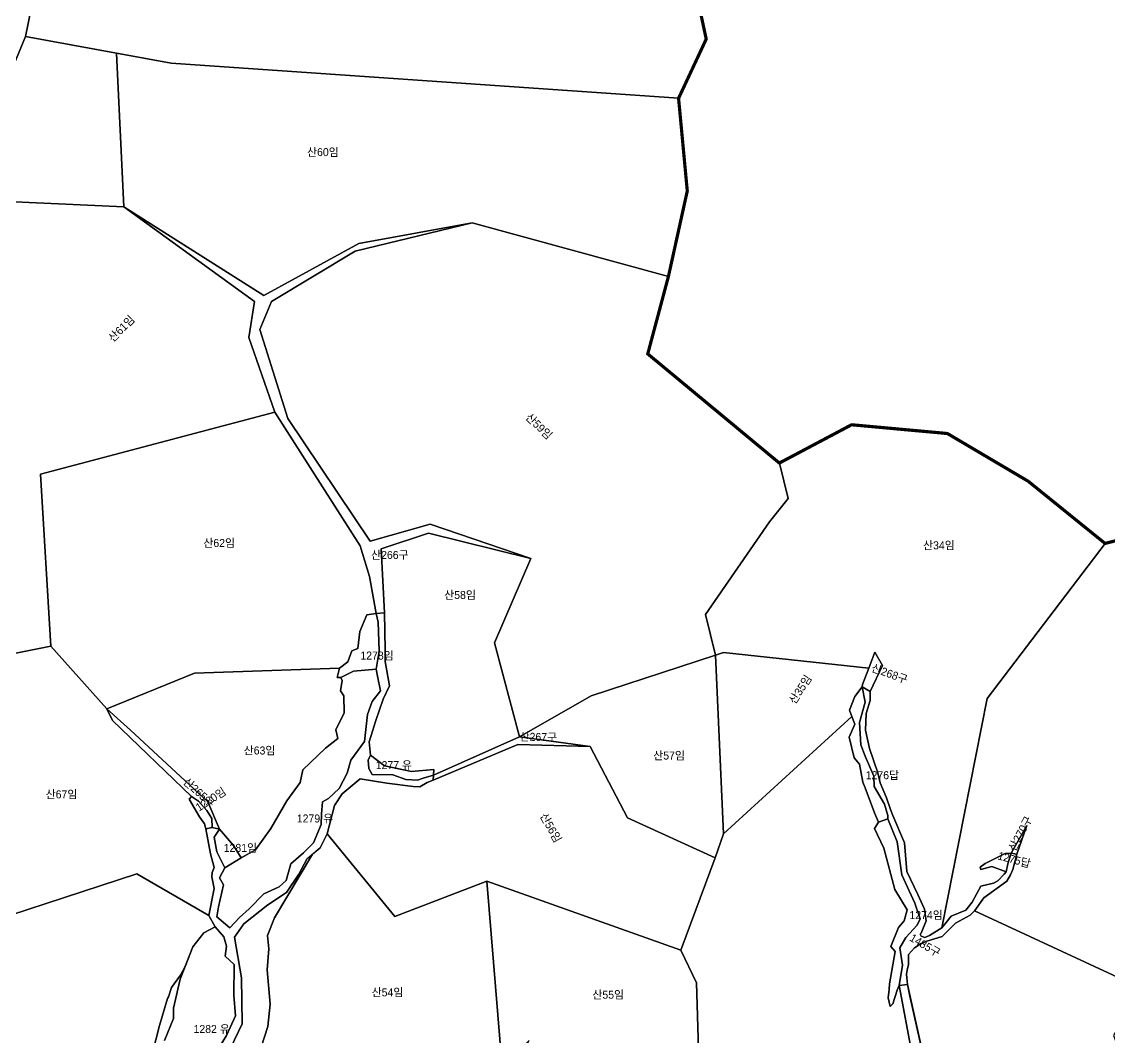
# Model space of a CAD drawing. Header units: metres. Extents: x 245462 to 249549, y 373212 to 377851.
# Drawn here: x 246257 to 246936, y 374761 to 375396 of the extents above; entities that cross this region are included whole.
import ezdxf

# ---------------------------------------------------------------- set-up
doc = ezdxf.new("R2010")
doc.units = ezdxf.units.M
doc.linetypes.add('boundary', pattern=[170, 150, -4, 4, -4, 4, -4])
for name, color, linetype in [('-00-경계_369-1 369 매입(20240430)', 7, 'Continuous'), ('00_지번', 6, 'Continuous'), ('00_지적', 6, 'Continuous')]:
    doc.layers.add(name, color=color, linetype=linetype)
doc.styles.get("Standard").update_dxf_attribs({"font": ''})
doc.styles.get('Standard').set_extended_font_data('Gulim')

msp = doc.modelspace()

# ---------------------------------------------------------------- linework, layer by layer
at = {"layer": '-00-경계_369-1 369 매입(20240430)', "color": 1, "linetype": 'boundary', "const_width": 2}
msp.add_lwpolyline([(246674.38, 375431.98), (246684.47, 375384.82), (246667.2, 375347.82), (246672.64, 375289.88), (246660.84, 375236.38), (246647.94, 375188.06), (246730.17, 375119.82), (246775.31, 375143.76), (246835.16, 375138.28), (246885.61, 375108.47), (246933.68, 375069.57), (246978.57, 375081.25)], dxfattribs=at)
at = {"layer": '00_지적', "linetype": 'Continuous'}
for points in [[(246170.35, 375492.31), (246195.52, 375491.14), (246223.06, 375488.85), (246246.43, 375469.59), (246271.77, 375448.7), (246259.14, 375386.51), (246237.94, 375335.41), (246023.46, 375356.96), (246022.13, 375394.91), (246019.1, 375395.2), (246047.59, 375458.9), (246104.44, 375482.16), (246170.35, 375492.31)], [(246674.38, 375431.98), (246684.47, 375384.82), (246667.2, 375347.82), (246350.15, 375369.73), (246259.14, 375386.51), (246271.77, 375448.7)], [(246978.57, 375081.25), (246933.68, 375069.57), (246885.61, 375108.47), (246835.16, 375138.28), (246775.31, 375143.76), (246730.17, 375119.82), (246647.94, 375188.06), (246660.84, 375236.38), (246672.64, 375289.88), (246667.2, 375347.82), (246684.47, 375384.82), (246674.38, 375431.98)], [(246259.14, 375386.51), (246316.09, 375376.01), (246320.57, 375279.95), (246225.04, 375284.37), (246239.84, 375236.05), (246236.12, 375215.45), (246041.05, 375192.24), (246020.53, 375229.99), (246025.13, 375314.41), (246023.46, 375356.96), (246237.94, 375335.41), (246259.14, 375386.51)], [(246316.09, 375376.01), (246350.15, 375369.73), (246667.2, 375347.82), (246672.64, 375289.88), (246660.84, 375236.38), (246538.3, 375269.98), (246467.35, 375257.03), (246408.08, 375224.61), (246320.57, 375279.95), (246316.09, 375376.01)], [(246236.12, 375215.45), (246239.84, 375236.05), (246225.04, 375284.37), (246320.57, 375279.95), (246402.27, 375220.72), (246398.68, 375198.29), (246414.99, 375151.61), (246268.46, 375112.88), (246275.01, 375005.3), (246168.16, 374984.11), (246116.53, 375058.19), (246171.68, 375073.83), (246168.84, 375102.45), (246201.48, 375113.18), (246229.6, 375179.25), (246236.12, 375215.45)], [(246320.57, 375279.95), (246408.08, 375224.61), (246467.35, 375257.03), (246538.3, 375269.98), (246465.13, 375252.18), (246412.77, 375220.83), (246405.65, 375203.3), (246423.08, 375147.76), (246474.44, 375071.03), (246511.94, 375081.54), (246574.92, 375060.08), (246511.01, 375075.97), (246481.39, 375066.25), (246483.37, 375026.15), (246478.21, 375025.71), (246474.08, 375049.01), (246468.27, 375068.15), (246414.99, 375151.61), (246398.68, 375198.29), (246402.27, 375220.72), (246320.57, 375279.95)], [(246538.3, 375269.98), (246660.84, 375236.38), (246647.94, 375188.06), (246730.17, 375119.82), (246735.73, 375097.69), (246724.06, 375083.08), (246684, 375025.13), (246690.2, 374999.65), (246612.66, 374974.41), (246567.88, 374948.72), (246552.17, 375007.42), (246574.92, 375060.08), (246511.94, 375081.54), (246474.44, 375071.03), (246423.08, 375147.76), (246405.65, 375203.3), (246412.77, 375220.83), (246465.13, 375252.18), (246538.3, 375269.98)], [(246414.99, 375151.61), (246468.27, 375068.15), (246474.08, 375049.01), (246478.21, 375025.71), (246472.52, 375025.05), (246467.95, 375014.49), (246466.71, 375003.94), (246462.99, 375002.54), (246460.48, 374995.66), (246455.28, 374991.65), (246364.79, 374988.45), (246310.02, 374966.21), (246275.01, 375005.3), (246268.46, 375112.88), (246414.99, 375151.61)], [(246933.68, 375069.57), (246859.92, 374972.7), (246831.75, 374829.3), (246824.06, 374824.51), (246821.04, 374823.23), (246818.77, 374824.03), (246818.17, 374825.26), (246818.75, 374825.92), (246821.99, 374833.62), (246820.79, 374841.01), (246816.62, 374850.08), (246809.84, 374864.46), (246808.33, 374882.47), (246800.99, 374899.56), (246799.68, 374903.29), (246797.05, 374910.66), (246793.11, 374919.97), (246791.66, 374926.23), (246786.49, 374941.48), (246784.02, 374952.9), (246784.32, 374963.22), (246786.86, 374971.34), (246786.99, 374976.94), (246794.52, 374993.23), (246789.77, 375001.71), (246786.03, 374991.66), (246695.36, 375001.32), (246690.2, 374999.65), (246684, 375025.13), (246724.06, 375083.08), (246735.73, 375097.69), (246730.17, 375119.82), (246775.31, 375143.76), (246835.16, 375138.28), (246885.61, 375108.47), (246933.68, 375069.57)], [(246875.07, 374876.03), (246871.28, 374875.77), (246858.78, 374869.56), (246855.57, 374867.14), (246856.05, 374865.85), (246862.88, 374867.6), (246871.78, 374864.37), (246870.59, 374862.94), (246866.62, 374858.78), (246864.03, 374857.29), (246856.14, 374855.28), (246850.59, 374845.37), (246846.69, 374840.43), (246837.61, 374836.54), (246834.42, 374832.66), (246831.75, 374829.3), (246859.92, 374972.7), (246933.68, 375069.57), (246978.57, 375081.25)], [(246574.92, 375060.08), (246552.17, 375007.42), (246567.88, 374948.72), (246514.04, 374924.81), (246514.19, 374928.24), (246500.27, 374927.09), (246483.38, 374930.5), (246474.78, 374937.16), (246473.96, 374945.55), (246478.06, 374958.99), (246482.56, 374972.3), (246486.57, 374980.47), (246483.79, 374995.83), (246483.77, 375003.1), (246483.37, 375026.15), (246481.39, 375066.25), (246511.01, 375075.97), (246574.92, 375060.08)], [(246380.17, 374754.56), (246384.77, 374761.95), (246390.34, 374774.36), (246389.23, 374787.12), (246389.63, 374806.41), (246383.9, 374811.62), (246384.69, 374817.77), (246383.15, 374823.65), (246377.7, 374830), (246373.6, 374837.09), (246377.06, 374853.96), (246375.62, 374861.24), (246375.8, 374863.88), (246377.08, 374866.96), (246374.74, 374875.6), (246371.84, 374891.26), (246375.79, 374892.1), (246380.33, 374891.07), (246376.95, 374885.96), (246378.67, 374876.84), (246383.67, 374866.82), (246380.3, 374860.54), (246382.86, 374856.24), (246379.79, 374842.35), (246378.8, 374836.1), (246386.72, 374829.36), (246392.76, 374835.71), (246398.94, 374841.17), (246407.96, 374850.62), (246417.59, 374854.89), (246422.02, 374858.88), (246425.02, 374869.29), (246432.75, 374876.11), (246439.11, 374882.36), (246443.81, 374893.81), (246444.19, 374900.47), (246444.7, 374908.13), (246448.52, 374910.22), (246455.13, 374916.32), (246460.09, 374926.05), (246462.39, 374934.16), (246470.87, 374945.88), (246472.76, 374962.6), (246475.83, 374970.69), (246480.86, 374977.51), (246479, 374986.59), (246478.26, 374991), (246480.04, 375002.18), (246479.48, 375020.34), (246478.21, 375025.71), (246483.37, 375026.15), (246483.77, 375003.1), (246483.79, 374995.83), (246486.57, 374980.47), (246482.56, 374972.3), (246478.06, 374958.99), (246473.96, 374945.55), (246474.78, 374937.16), (246473.22, 374934.05), (246473.61, 374928.91), (246475.74, 374925.21), (246488.61, 374924.91), (246496.73, 374921.96), (246504, 374921.64), (246507.61, 374922.79), (246514.04, 374924.81), (246513.91, 374921.69), (246510.07, 374920.1), (246505.45, 374917.51), (246501.35, 374917.75), (246484.95, 374919.66), (246468.23, 374922.49), (246456.94, 374912.98), (246452.3, 374905.67), (246447.68, 374888.11), (246443.32, 374879.33), (246434.91, 374872.22), (246429.95, 374862.94), (246422.22, 374851.38), (246410.58, 374843.77), (246395.56, 374831.88), (246389.82, 374823.51), (246394.09, 374798), (246394.51, 374769.34), (246387.38, 374754.51)], [(246478.21, 375025.71), (246479.48, 375020.34), (246480.04, 375002.18), (246478.26, 374991), (246463.99, 374989.81), (246456.16, 374985.71), (246453.98, 374985.87), (246455.28, 374991.65), (246460.48, 374995.66), (246462.99, 375002.54), (246466.71, 375003.94), (246467.95, 375014.49), (246472.52, 375025.05), (246478.21, 375025.71)], [(246168.16, 374984.11), (246275.01, 375005.3), (246310.02, 374966.21), (246313.46, 374958.97), (246362.86, 374911.41), (246361.31, 374909.64), (246367.8, 374898.79), (246370.93, 374894.38), (246371.84, 374891.26), (246374.74, 374875.6), (246377.08, 374866.96), (246375.8, 374863.88), (246375.62, 374861.24), (246377.06, 374853.96), (246373.6, 374837.09), (246328.7, 374863.03), (246203.75, 374822.3)], [(246690.2, 374999.65), (246695.17, 374888.07), (246690.06, 374873.12), (246635.2, 374898.01), (246612.05, 374942.67), (246567.88, 374948.72), (246612.66, 374974.41), (246690.2, 374999.65)], [(246786.03, 374991.66), (246782.21, 374981.38), (246781.9, 374979.97), (246777.29, 374973.93), (246774.05, 374965.39), (246775.55, 374961.38), (246695.17, 374888.07), (246690.2, 374999.65), (246695.36, 375001.32), (246786.03, 374991.66)], [(246781.9, 374979.97), (246782.21, 374981.38), (246786.03, 374991.66), (246789.77, 375001.71), (246794.52, 374993.23), (246786.99, 374976.94), (246781.9, 374979.97)], [(246455.28, 374991.65), (246453.98, 374985.87), (246456.16, 374985.71), (246457.03, 374983.98), (246456.04, 374977.5), (246457.97, 374974.34), (246458.31, 374963.77), (246453.07, 374952.98), (246454.24, 374947.58), (246446.54, 374941.66), (246432.36, 374928), (246430.71, 374920.13), (246422.42, 374908.69), (246412.44, 374891.42), (246402.86, 374877.96), (246393.82, 374872.99), (246389.08, 374880.83), (246380.33, 374891.07), (246373.13, 374908.08), (246324.68, 374952.96), (246310.02, 374966.21), (246364.79, 374988.45), (246455.28, 374991.65)], [(246456.16, 374985.71), (246463.99, 374989.81), (246478.26, 374991), (246479, 374986.59), (246480.86, 374977.51), (246475.83, 374970.69), (246472.76, 374962.6), (246470.87, 374945.88), (246462.39, 374934.16), (246460.09, 374926.05), (246455.13, 374916.32), (246448.52, 374910.22), (246444.7, 374908.13), (246444.19, 374900.47), (246443.81, 374893.81), (246439.11, 374882.36), (246432.75, 374876.11), (246425.02, 374869.29), (246422.02, 374858.88), (246417.59, 374854.89), (246407.96, 374850.62), (246398.94, 374841.17), (246392.76, 374835.71), (246386.72, 374829.36), (246378.8, 374836.1), (246379.79, 374842.35), (246382.86, 374856.24), (246380.3, 374860.54), (246383.67, 374866.82), (246393.82, 374872.99), (246402.86, 374877.96), (246412.44, 374891.42), (246422.42, 374908.69), (246430.71, 374920.13), (246432.36, 374928), (246446.54, 374941.66), (246454.24, 374947.58), (246453.07, 374952.98), (246458.31, 374963.77), (246457.97, 374974.34), (246456.04, 374977.5), (246457.03, 374983.98), (246456.16, 374985.71)], [(246781.9, 374979.97), (246783.82, 374970.36), (246780.16, 374957.63), (246781.04, 374943.61), (246783.81, 374936.58), (246789.22, 374924.13), (246789.43, 374917.56), (246795.89, 374906.63), (246798, 374899.57), (246797.99, 374897.53), (246792.2, 374895.32), (246789.56, 374901.11), (246783.7, 374916.8), (246782.25, 374920.31), (246780.28, 374931.65), (246776.97, 374935.51), (246773.72, 374948.51), (246777.33, 374956.61), (246775.55, 374961.38), (246774.05, 374965.39), (246777.29, 374973.93), (246781.9, 374979.97)], [(246781.9, 374979.97), (246786.99, 374976.94), (246786.86, 374971.34), (246784.32, 374963.22), (246784.02, 374952.9), (246786.49, 374941.48), (246791.66, 374926.23), (246793.11, 374919.97), (246797.05, 374910.66), (246799.68, 374903.29), (246800.99, 374899.56), (246808.33, 374882.47), (246809.84, 374864.46), (246816.62, 374850.08), (246820.79, 374841.01), (246821.99, 374833.62), (246818.75, 374825.92), (246818.17, 374825.26), (246818.77, 374824.03), (246821.04, 374823.23), (246824.06, 374824.51), (246831.75, 374829.3), (246834.42, 374832.66), (246837.61, 374836.54), (246846.69, 374840.43), (246850.59, 374845.37), (246856.14, 374855.28), (246864.03, 374857.29), (246866.62, 374858.78), (246870.59, 374862.94), (246871.78, 374864.37), (246872.84, 374869.39), (246875.07, 374876.03), (246878.59, 374875.31), (246875.98, 374865.81), (246874.65, 374862.49), (246872.27, 374858.5), (246858, 374848.1), (246852.21, 374840.12), (246852.09, 374840), (246849.29, 374837.27), (246840.3, 374832.22), (246831.91, 374823.8), (246822.36, 374821.01), (246818.78, 374819.49), (246814.58, 374816.88), (246810.78, 374812.68), (246810.9, 374806.43), (246810.08, 374802.8), (246809.62, 374800.36), (246809.74, 374798.08), (246810.18, 374793.79), (246805.04, 374793.29), (246807.12, 374805.88), (246805.42, 374816.84), (246809.24, 374823.32), (246816.32, 374830.96), (246818.23, 374834.92), (246814.78, 374844.74), (246806.62, 374862.44), (246803.74, 374883.05), (246797.99, 374897.53), (246798, 374899.57), (246795.89, 374906.63), (246789.43, 374917.56), (246789.22, 374924.13), (246783.81, 374936.58), (246781.04, 374943.61), (246780.16, 374957.63), (246783.82, 374970.36), (246781.9, 374979.97)], [(246310.02, 374966.21), (246324.68, 374952.96), (246373.13, 374908.08), (246380.33, 374891.07), (246375.79, 374892.1), (246375.54, 374897.57), (246372.46, 374902.67), (246367.32, 374908.38), (246362.86, 374911.41), (246313.46, 374958.97), (246310.02, 374966.21)], [(246680.96, 374712.11), (246678.31, 374794.99), (246668.67, 374815.31), (246690.06, 374873.12), (246695.17, 374888.07), (246775.55, 374961.38)], [(246775.55, 374961.38), (246777.33, 374956.61), (246773.72, 374948.51), (246776.97, 374935.51), (246780.28, 374931.65), (246782.25, 374920.31), (246783.7, 374916.8), (246789.56, 374901.11), (246792.2, 374895.32), (246789.54, 374891.35), (246795.52, 374879.15), (246802.4, 374853.3), (246809.97, 374840.49), (246808.2, 374833.59), (246804.61, 374829.59), (246799.92, 374817.61), (246802.45, 374814.48), (246799.04, 374794.28), (246798.7, 374790.67), (246798.24, 374785.55), (246799.5, 374780.24), (246801.1, 374781.8), (246803.88, 374790.38), (246805.04, 374793.29), (246820.79, 374708.9)], [(246612.05, 374942.67), (246566.71, 374943.94), (246513.91, 374921.69), (246514.04, 374924.81), (246567.88, 374948.72), (246612.05, 374942.67)], [(246612.05, 374942.67), (246635.2, 374898.01), (246690.06, 374873.12), (246668.67, 374815.31), (246547.39, 374858.4), (246489.96, 374836.37), (246447.68, 374888.11), (246452.3, 374905.67), (246456.94, 374912.98), (246468.23, 374922.49), (246484.95, 374919.66), (246501.35, 374917.75), (246505.45, 374917.51), (246510.07, 374920.1), (246513.91, 374921.69), (246566.71, 374943.94), (246612.05, 374942.67)], [(246474.78, 374937.16), (246483.38, 374930.5), (246500.27, 374927.09), (246514.19, 374928.24), (246514.04, 374924.81), (246507.61, 374922.79), (246504, 374921.64), (246496.73, 374921.96), (246488.61, 374924.91), (246475.74, 374925.21), (246473.61, 374928.91), (246473.22, 374934.05), (246474.78, 374937.16)], [(246375.79, 374892.1), (246371.84, 374891.26), (246370.93, 374894.38), (246367.8, 374898.79), (246361.31, 374909.64), (246362.86, 374911.41), (246367.32, 374908.38), (246372.46, 374902.67), (246375.54, 374897.57), (246375.79, 374892.1)], [(246393.82, 374872.99), (246383.67, 374866.82), (246378.67, 374876.84), (246376.95, 374885.96), (246380.33, 374891.07), (246389.08, 374880.83), (246393.82, 374872.99)], [(246792.2, 374895.32), (246797.99, 374897.53), (246803.74, 374883.05), (246806.62, 374862.44), (246814.78, 374844.74), (246818.23, 374834.92), (246816.32, 374830.96), (246809.24, 374823.32), (246805.42, 374816.84), (246807.12, 374805.88), (246805.04, 374793.29), (246803.88, 374790.38), (246801.1, 374781.8), (246799.5, 374780.24), (246798.24, 374785.55), (246798.7, 374790.67), (246799.04, 374794.28), (246802.45, 374814.48), (246799.92, 374817.61), (246804.61, 374829.59), (246808.2, 374833.59), (246809.97, 374840.49), (246802.4, 374853.3), (246795.52, 374879.15), (246789.54, 374891.35), (246792.2, 374895.32)], [(246955.76, 374791.75), (246852.09, 374840), (246852.21, 374840.12), (246858, 374848.1), (246872.27, 374858.5), (246874.65, 374862.49), (246875.98, 374865.81), (246878.59, 374875.31), (246884.74, 374893.31), (246875.07, 374876.03)], [(246875.07, 374876.03), (246884.74, 374893.31), (246878.59, 374875.31), (246875.07, 374876.03)], [(246447.68, 374888.11), (246489.96, 374836.37), (246547.39, 374858.4), (246556.95, 374741.94), (246544.22, 374714.22), (246396.73, 374715.33), (246406.42, 374754.7), (246410.64, 374767.54), (246412.1, 374781.51), (246410.13, 374802.98), (246411.18, 374816.22), (246410.33, 374824.52), (246414.81, 374835.51), (246438.56, 374875.3), (246443.32, 374879.33), (246447.68, 374888.11)], [(246387.38, 374754.51), (246394.51, 374769.34), (246394.09, 374798), (246389.82, 374823.51), (246395.56, 374831.88), (246410.58, 374843.77), (246422.22, 374851.38), (246429.95, 374862.94), (246434.91, 374872.22), (246438.56, 374875.3), (246414.81, 374835.51), (246410.33, 374824.52), (246411.18, 374816.22), (246410.13, 374802.98), (246412.1, 374781.51), (246410.64, 374767.54), (246406.42, 374754.7)], [(246871.78, 374864.37), (246862.88, 374867.6), (246856.05, 374865.85), (246855.57, 374867.14), (246858.78, 374869.56), (246871.28, 374875.77), (246875.07, 374876.03), (246872.84, 374869.39), (246871.78, 374864.37)], [(246203.75, 374822.3), (246328.7, 374863.03), (246373.6, 374837.09), (246377.7, 374830), (246370.65, 374826.23), (246363.68, 374817.49), (246358.95, 374805.21), (246356.09, 374799.67), (246350.4, 374792.08), (246348.5, 374786.26), (246347.89, 374785.05), (246342.81, 374768.2), (246338.33, 374750.37), (246322.64, 374723.79), (246313.29, 374724.26), (246260.48, 374726.93), (246225.29, 374716.66)], [(246547.39, 374858.4), (246668.67, 374815.31), (246678.31, 374794.99), (246680.96, 374712.11), (246534.96, 374688.08), (246553.4, 374715.32), (246562.11, 374737.6), (246573.8, 374758.81), (246556.95, 374741.94), (246547.39, 374858.4)], [(246956.57, 374716.02), (246896.14, 374687.45), (246820.64, 374660.8), (246805.69, 374650.38), (246829.11, 374708.64), (246811.79, 374786.52), (246810.18, 374793.79), (246809.74, 374798.08), (246809.62, 374800.36), (246810.08, 374802.8), (246810.9, 374806.43), (246810.78, 374812.68), (246814.58, 374816.88), (246818.78, 374819.49), (246822.36, 374821.01), (246831.91, 374823.8), (246840.3, 374832.22), (246849.29, 374837.27), (246852.09, 374840), (246955.76, 374791.75), (246938.9, 374761.99), (246956.57, 374716.02)], [(246346.09, 374758.94), (246351.59, 374772.55), (246351.69, 374779.19), (246355.89, 374797.29), (246363.68, 374817.49), (246370.65, 374826.23), (246377.7, 374830), (246383.15, 374823.65), (246384.69, 374817.77), (246383.9, 374811.62), (246389.63, 374806.41), (246389.23, 374787.12), (246390.34, 374774.36), (246384.77, 374761.95), (246380.17, 374754.56)], [(246338.33, 374750.37), (246342.81, 374768.2), (246347.89, 374785.05), (246348.5, 374786.26), (246350.4, 374792.08), (246356.09, 374799.67), (246358.95, 374805.21), (246355.89, 374797.29), (246351.69, 374779.19), (246351.59, 374772.55), (246346.09, 374758.94)], [(246810.18, 374793.79), (246829.11, 374708.64), (246805.69, 374650.38), (246800.79, 374637.59), (246801.75, 374605.3), (246803.6, 374591.23), (246803.35, 374581.63), (246806.79, 374570.9), (246818.25, 374526.73), (246837.49, 374501.01), (246832.5, 374497.45), (246809.36, 374533.31), (246791.16, 374588.14), (246797.82, 374608.01), (246797.78, 374619.4), (246793.42, 374637.12), (246820.79, 374708.9), (246805.04, 374793.29), (246810.18, 374793.79)]]:
    msp.add_lwpolyline(points, dxfattribs=at)

# ---------------------------------------------------------------- texts
at = {"layer": '00_지번', "char_height": 5, "attachment_point": 7}
for s, insert in [('산60임', (246435.05, 375311.22)), ('산62임', (246370.26, 375066.9)), ('산34임', (246819.94, 375065.43)), ('산266구', (246475.07, 375059.33)), ('산58임', (246520.75, 375034.4)), ('1278임', (246468.4, 374996.53)), ('산63임', (246395.48, 374937.19)), ('산57임', (246651.34, 374934.05)), ('1277 유', (246477.99, 374927.98)), ('1276답', (246784.14, 374921.76)), ('산67임', (246271.74, 374909.77)), ('1279 유', (246428.69, 374894.61)), ('1281임', (246383.02, 374876.33)), ('1274임', (246811.45, 374834.32)), ('산54임', (246475.42, 374786.02)), ('산55임', (246613.31, 374784.54)), ('1282 유', (246364.15, 374763.02))]:
    msp.add_mtext(s, dxfattribs=dict(at, insert=insert))
for s, insert, rotation in [('산61임', (246314.15, 375194.74), 45), ('산59임', (246570.81, 375147.6), 316), ('산268구', (246786.99, 374989.3), 340), ('산35임', (246740.27, 374968.43), 57), ('산267구', (246567.79, 374945.78), 359), ('산265구', (246356.79, 374919.51), 318), ('1280임', (246367.8, 374901.47), 33), ('산56임', (246580, 374899.11), 299), ('산270구', (246877.87, 374876.45), 62), ('1275답', (246866.1, 374871.77), 345), ('1485구', (246810.76, 374821.16), 329)]:
    msp.add_mtext(s, dxfattribs=dict(at, insert=insert, rotation=rotation))

doc.saveas('drawing.dxf')
